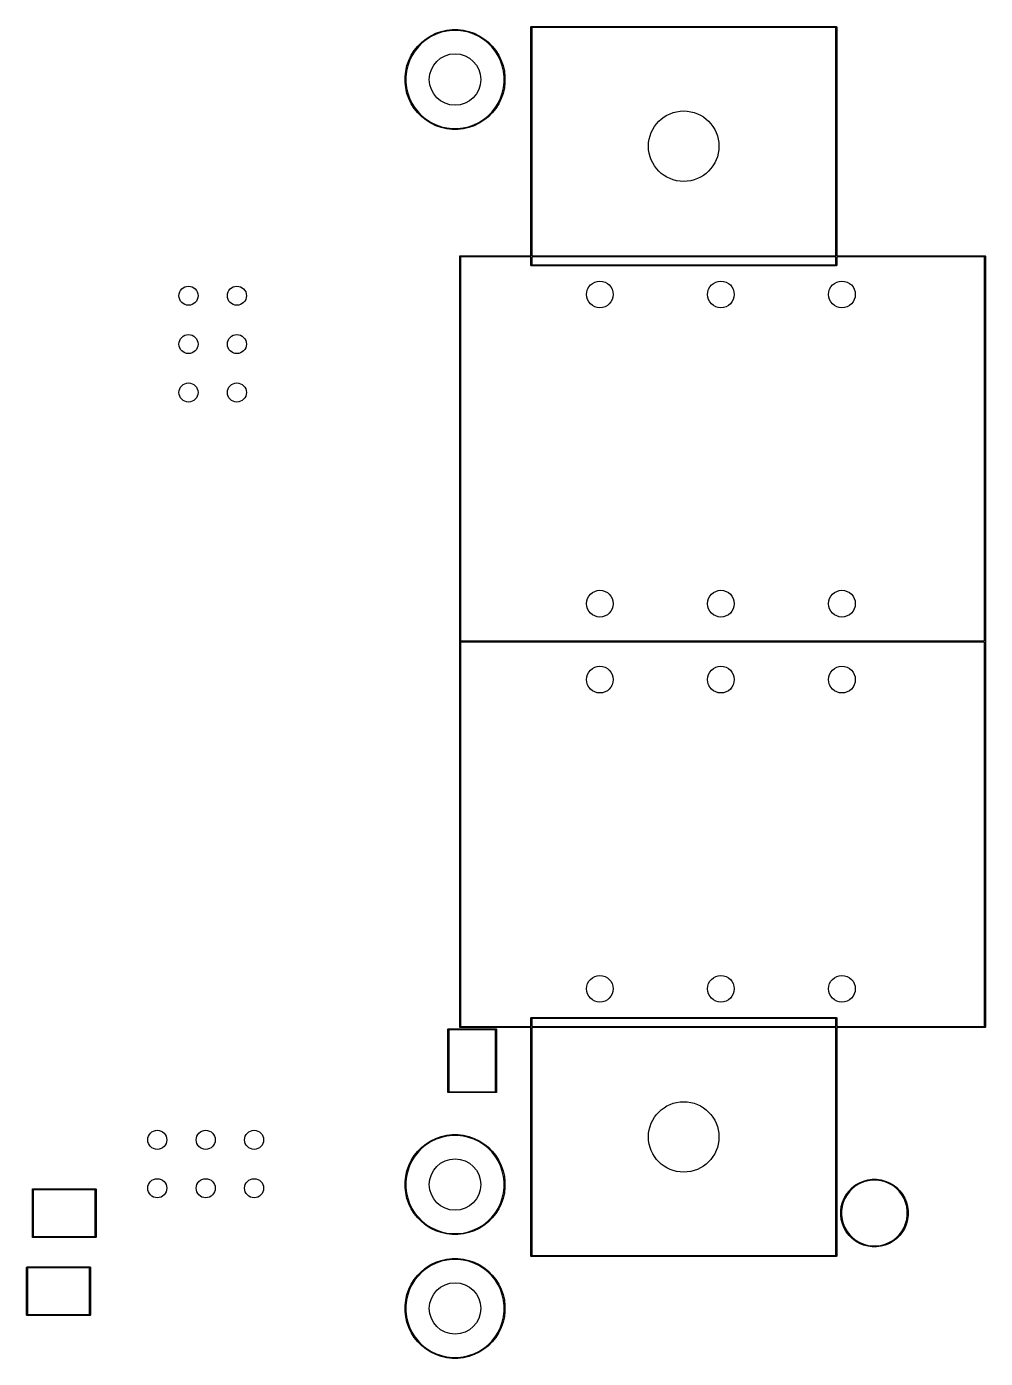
# Model space of a CAD drawing. Header units: inches. Extents: x 0.56 to 7.71, y -5.14 to -0.64.
# Drawn here: x 5.729 to 7.71, y -5.143 to -2.391 of the extents above; entities that cross this region are included whole.
import ezdxf

# ---------------------------------------------------------------- set-up
doc = ezdxf.new("R2010")
doc.units = ezdxf.units.IN
doc.header["$MEASUREMENT"] = 0
doc.layers.add('BLACK', color=250, linetype='CONTINUOUS')

msp = doc.modelspace()

# ---------------------------------------------------------------- linework, layer by layer
at = {"layer": 'BLACK', "linetype": 'CONTINUOUS'}
for p, q in [((6.7707, -2.3914), (6.7713, -2.3908)), ((6.7707, -2.3917), (6.7707, -2.3914)), ((6.7707, -2.8644), (6.7707, -2.3917)), ((6.7713, -2.3908), (6.7717, -2.3907)), ((6.7717, -2.3907), (7.4016, -2.3907)), ((6.7726, -2.3927), (6.7726, -2.8644)), ((7.4006, -2.3927), (6.7726, -2.3927)), ((7.4006, -2.8644), (7.4006, -2.3927)), ((7.4016, -2.3907), (7.402, -2.3908)), ((7.402, -2.3908), (7.4025, -2.3914)), ((7.4025, -2.3914), (7.4026, -2.3917)), ((7.4026, -2.3917), (7.4026, -2.8644)), ((6.5453, -2.4229), (6.5544, -2.4157)), ((6.5554, -2.4172), (6.5465, -2.4243)), ((6.5544, -2.4157), (6.5642, -2.4095)), ((6.5651, -2.4111), (6.5554, -2.4172)), ((6.5642, -2.4095), (6.5746, -2.4045)), ((6.5753, -2.4062), (6.5651, -2.4111)), ((6.5746, -2.4045), (6.5856, -2.4007)), ((6.5861, -2.4024), (6.5753, -2.4062)), ((6.5856, -2.4007), (6.5969, -2.3981)), ((6.5972, -2.3999), (6.5861, -2.4024)), ((6.5969, -2.3981), (6.6084, -2.3968)), ((6.6085, -2.3986), (6.5972, -2.3999)), ((6.6084, -2.3968), (6.62, -2.3968)), ((6.6199, -2.3986), (6.6085, -2.3986)), ((6.6312, -2.3999), (6.6199, -2.3986)), ((6.62, -2.3968), (6.6315, -2.3981)), ((6.6423, -2.4024), (6.6312, -2.3999)), ((6.6315, -2.3981), (6.6428, -2.4007)), ((6.653, -2.4062), (6.6423, -2.4024)), ((6.6428, -2.4007), (6.6537, -2.4045)), ((6.6633, -2.4111), (6.653, -2.4062)), ((6.6537, -2.4045), (6.6642, -2.4095)), ((6.6729, -2.4172), (6.6633, -2.4111)), ((6.6642, -2.4095), (6.674, -2.4157)), ((6.6818, -2.4243), (6.6729, -2.4172)), ((6.674, -2.4157), (6.683, -2.4229)), ((6.5237, -2.45), (6.5299, -2.4402)), ((6.5314, -2.4412), (6.5253, -2.4509)), ((6.5299, -2.4402), (6.5371, -2.4311)), ((6.5385, -2.4323), (6.5314, -2.4412)), ((6.5371, -2.4311), (6.5453, -2.4229)), ((6.5465, -2.4243), (6.5385, -2.4323)), ((6.6899, -2.4323), (6.6818, -2.4243)), ((6.683, -2.4229), (6.6912, -2.4311)), ((6.697, -2.4412), (6.6899, -2.4323)), ((6.6912, -2.4311), (6.6985, -2.4402)), ((6.703, -2.4509), (6.697, -2.4412)), ((6.6985, -2.4402), (6.7046, -2.45)), ((6.5123, -2.4827), (6.5149, -2.4714)), ((6.5166, -2.4719), (6.5141, -2.483)), ((6.5149, -2.4714), (6.5187, -2.4605)), ((6.5204, -2.4611), (6.5166, -2.4719)), ((6.5187, -2.4605), (6.5237, -2.45)), ((6.5253, -2.4509), (6.5204, -2.4611)), ((6.708, -2.4611), (6.703, -2.4509)), ((6.7046, -2.45), (6.7097, -2.4605)), ((6.7117, -2.4719), (6.708, -2.4611)), ((6.7097, -2.4605), (6.7135, -2.4714)), ((6.7143, -2.483), (6.7117, -2.4719)), ((6.7135, -2.4714), (6.7161, -2.4827)), ((6.511, -2.4942), (6.5123, -2.4827)), ((6.511, -2.4943), (6.511, -2.4942)), ((6.511, -2.5058), (6.511, -2.4943)), ((6.5141, -2.483), (6.5128, -2.4943)), ((6.5128, -2.4943), (6.5128, -2.5057)), ((6.7156, -2.4943), (6.7143, -2.483)), ((6.7156, -2.5057), (6.7156, -2.4943)), ((6.7161, -2.4827), (6.7174, -2.4942)), ((6.7174, -2.4942), (6.7174, -2.5058)), ((6.5123, -2.5173), (6.511, -2.5058)), ((6.5149, -2.5286), (6.5123, -2.5173)), ((6.5128, -2.5057), (6.5141, -2.517)), ((6.5141, -2.517), (6.5166, -2.5281)), ((6.5187, -2.5395), (6.5149, -2.5286)), ((6.5166, -2.5281), (6.5204, -2.5389)), ((6.708, -2.5389), (6.7117, -2.5281)), ((6.7135, -2.5286), (6.7097, -2.5395)), ((6.7117, -2.5281), (6.7143, -2.517)), ((6.7161, -2.5173), (6.7135, -2.5286)), ((6.7143, -2.517), (6.7156, -2.5057)), ((6.7174, -2.5058), (6.7161, -2.5173)), ((6.5237, -2.55), (6.5187, -2.5395)), ((6.5204, -2.5389), (6.5253, -2.5491)), ((6.5299, -2.5598), (6.5237, -2.55)), ((6.5253, -2.5491), (6.5314, -2.5588)), ((6.5314, -2.5588), (6.5385, -2.5677)), ((6.6899, -2.5677), (6.697, -2.5588)), ((6.697, -2.5588), (6.703, -2.5491)), ((6.7046, -2.55), (6.6985, -2.5598)), ((6.703, -2.5491), (6.708, -2.5389)), ((6.7097, -2.5395), (6.7046, -2.55)), ((6.5371, -2.5689), (6.5299, -2.5598)), ((6.5453, -2.5771), (6.5371, -2.5689)), ((6.5385, -2.5677), (6.5465, -2.5757)), ((6.5544, -2.5843), (6.5453, -2.5771)), ((6.5465, -2.5757), (6.5554, -2.5828)), ((6.5642, -2.5905), (6.5544, -2.5843)), ((6.5554, -2.5828), (6.5651, -2.5889)), ((6.6633, -2.5889), (6.6729, -2.5828)), ((6.674, -2.5843), (6.6642, -2.5905)), ((6.6729, -2.5828), (6.6818, -2.5757)), ((6.683, -2.5771), (6.674, -2.5843)), ((6.6818, -2.5757), (6.6899, -2.5677)), ((6.6912, -2.5689), (6.683, -2.5771)), ((6.6985, -2.5598), (6.6912, -2.5689)), ((6.5746, -2.5955), (6.5642, -2.5905)), ((6.5651, -2.5889), (6.5753, -2.5938)), ((6.5856, -2.5993), (6.5746, -2.5955)), ((6.5753, -2.5938), (6.5861, -2.5976)), ((6.5969, -2.6019), (6.5856, -2.5993)), ((6.5861, -2.5976), (6.5972, -2.6001)), ((6.6084, -2.6032), (6.5969, -2.6019)), ((6.5972, -2.6001), (6.6085, -2.6014)), ((6.62, -2.6032), (6.6084, -2.6032)), ((6.6085, -2.6014), (6.6199, -2.6014)), ((6.6199, -2.6014), (6.6312, -2.6001)), ((6.6315, -2.6019), (6.62, -2.6032)), ((6.6312, -2.6001), (6.6423, -2.5976)), ((6.6428, -2.5993), (6.6315, -2.6019)), ((6.6423, -2.5976), (6.653, -2.5938)), ((6.6537, -2.5955), (6.6428, -2.5993)), ((6.653, -2.5938), (6.6633, -2.5889)), ((6.6642, -2.5905), (6.6537, -2.5955)), ((6.6238, -2.8654), (6.6239, -2.865)), ((6.6238, -3.6612), (6.6238, -2.8654)), ((6.6239, -2.865), (6.6244, -2.8644)), ((6.6244, -2.8644), (6.6248, -2.8644)), ((6.6248, -2.8644), (6.7707, -2.8644)), ((6.7707, -2.8663), (6.6258, -2.8663)), ((6.6258, -2.8663), (6.6258, -3.6602)), ((6.7707, -2.8839), (6.7707, -2.8663)), ((6.7707, -2.8842), (6.7707, -2.8839)), ((6.7713, -2.8848), (6.7707, -2.8842)), ((6.7717, -2.8848), (6.7713, -2.8848)), ((7.4016, -2.8848), (6.7717, -2.8848)), ((6.7726, -2.8644), (7.4006, -2.8644)), ((6.7726, -2.8663), (6.7726, -2.8829)), ((7.4006, -2.8663), (6.7726, -2.8663)), ((6.7726, -2.8829), (7.4006, -2.8829)), ((7.4006, -2.8829), (7.4006, -2.8663)), ((7.402, -2.8848), (7.4016, -2.8848)), ((7.4025, -2.8842), (7.402, -2.8848)), ((7.4026, -2.8839), (7.4025, -2.8842)), ((7.4026, -2.8644), (7.7087, -2.8644)), ((7.4026, -2.8663), (7.4026, -2.8839)), ((7.7077, -2.8663), (7.4026, -2.8663)), ((7.7077, -3.6602), (7.7077, -2.8663)), ((7.7087, -2.8644), (7.709, -2.8644)), ((7.709, -2.8644), (7.7096, -2.865)), ((7.7096, -2.865), (7.7096, -2.8654)), ((7.7096, -2.8654), (7.7096, -3.6612)), ((6.6238, -4.4577), (6.6238, -3.6612)), ((6.6258, -3.6602), (7.7077, -3.6602)), ((6.6258, -3.6628), (6.6258, -4.4567)), ((7.7077, -3.6628), (6.6258, -3.6628)), ((7.7077, -4.4567), (7.7077, -3.6628)), ((7.7096, -3.6612), (7.7096, -4.4577)), ((6.6239, -4.4581), (6.6238, -4.4577)), ((6.6258, -4.4567), (6.7707, -4.4567)), ((6.7707, -4.4386), (6.7713, -4.4381)), ((6.7707, -4.439), (6.7707, -4.4386)), ((6.7707, -4.4567), (6.7707, -4.439)), ((6.7713, -4.4381), (6.7717, -4.438)), ((6.7717, -4.438), (7.4016, -4.438)), ((6.7726, -4.44), (6.7726, -4.4567)), ((7.4006, -4.44), (6.7726, -4.44)), ((6.7726, -4.4567), (7.4006, -4.4567)), ((7.4006, -4.4567), (7.4006, -4.44)), ((7.4016, -4.438), (7.402, -4.4381)), ((7.402, -4.4381), (7.4025, -4.4386)), ((7.4025, -4.4386), (7.4026, -4.439)), ((7.4026, -4.439), (7.4026, -4.4567)), ((7.4026, -4.4567), (7.7077, -4.4567)), ((7.7096, -4.4577), (7.7096, -4.4581)), ((6.5994, -4.4626), (6.5995, -4.4622)), ((6.5994, -4.5925), (6.5994, -4.4626)), ((6.5995, -4.4622), (6.6, -4.4617)), ((6.6, -4.4617), (6.6004, -4.4616)), ((6.6004, -4.4616), (6.6988, -4.4616)), ((6.6014, -4.4636), (6.6014, -4.5915)), ((6.6978, -4.4636), (6.6014, -4.4636)), ((6.6244, -4.4586), (6.6239, -4.4581)), ((6.6248, -4.4587), (6.6244, -4.4586)), ((6.7707, -4.4587), (6.6248, -4.4587)), ((6.6978, -4.5915), (6.6978, -4.4636)), ((6.6988, -4.4616), (6.6992, -4.4617)), ((6.6992, -4.4617), (6.6997, -4.4622)), ((6.6997, -4.4622), (6.6998, -4.4626)), ((6.6998, -4.4626), (6.6998, -4.5925)), ((6.7707, -4.9311), (6.7707, -4.4587)), ((6.7726, -4.4587), (6.7726, -4.9301)), ((7.4006, -4.4587), (6.7726, -4.4587)), ((7.4006, -4.9301), (7.4006, -4.4587)), ((7.7087, -4.4587), (7.4026, -4.4587)), ((7.4026, -4.4587), (7.4026, -4.9311)), ((7.709, -4.4586), (7.7087, -4.4587)), ((7.7096, -4.4581), (7.709, -4.4586)), ((6.5995, -4.5929), (6.5994, -4.5925)), ((6.6, -4.5934), (6.5995, -4.5929)), ((6.6004, -4.5935), (6.6, -4.5934)), ((6.6988, -4.5935), (6.6004, -4.5935)), ((6.6014, -4.5915), (6.6978, -4.5915)), ((6.6992, -4.5934), (6.6988, -4.5935)), ((6.6997, -4.5929), (6.6992, -4.5934)), ((6.6998, -4.5925), (6.6997, -4.5929)), ((6.5453, -4.7064), (6.5544, -4.6992)), ((6.5554, -4.7007), (6.5465, -4.7078)), ((6.5544, -4.6992), (6.5642, -4.693)), ((6.5651, -4.6946), (6.5554, -4.7007)), ((6.5642, -4.693), (6.5746, -4.688)), ((6.5753, -4.6897), (6.5651, -4.6946)), ((6.5746, -4.688), (6.5856, -4.6842)), ((6.5861, -4.6859), (6.5753, -4.6897)), ((6.5856, -4.6842), (6.5969, -4.6816)), ((6.5972, -4.6834), (6.5861, -4.6859)), ((6.5969, -4.6816), (6.6084, -4.6803)), ((6.6085, -4.6821), (6.5972, -4.6834)), ((6.6084, -4.6803), (6.62, -4.6803)), ((6.6199, -4.6821), (6.6085, -4.6821)), ((6.6312, -4.6834), (6.6199, -4.6821)), ((6.62, -4.6803), (6.6315, -4.6816)), ((6.6423, -4.6859), (6.6312, -4.6834)), ((6.6315, -4.6816), (6.6428, -4.6842)), ((6.653, -4.6897), (6.6423, -4.6859)), ((6.6428, -4.6842), (6.6537, -4.688)), ((6.6633, -4.6946), (6.653, -4.6897)), ((6.6537, -4.688), (6.6642, -4.693)), ((6.6729, -4.7007), (6.6633, -4.6946)), ((6.6642, -4.693), (6.674, -4.6992)), ((6.6818, -4.7078), (6.6729, -4.7007)), ((6.674, -4.6992), (6.683, -4.7064)), ((6.5237, -4.7335), (6.5299, -4.7237)), ((6.5314, -4.7247), (6.5253, -4.7343)), ((6.5299, -4.7237), (6.5371, -4.7146)), ((6.5385, -4.7158), (6.5314, -4.7247)), ((6.5371, -4.7146), (6.5453, -4.7064)), ((6.5465, -4.7078), (6.5385, -4.7158)), ((6.6899, -4.7158), (6.6818, -4.7078)), ((6.683, -4.7064), (6.6912, -4.7146)), ((6.697, -4.7247), (6.6899, -4.7158)), ((6.6912, -4.7146), (6.6985, -4.7237)), ((6.703, -4.7343), (6.697, -4.7247)), ((6.6985, -4.7237), (6.7046, -4.7335)), ((6.5123, -4.7662), (6.5149, -4.7549)), ((6.5166, -4.7554), (6.5141, -4.7665)), ((6.5149, -4.7549), (6.5187, -4.7439)), ((6.5204, -4.7446), (6.5166, -4.7554)), ((6.5187, -4.7439), (6.5237, -4.7335)), ((6.5253, -4.7343), (6.5204, -4.7446)), ((6.708, -4.7446), (6.703, -4.7343)), ((6.7046, -4.7335), (6.7097, -4.7439)), ((6.7117, -4.7554), (6.708, -4.7446)), ((6.7097, -4.7439), (6.7135, -4.7549)), ((6.7143, -4.7665), (6.7117, -4.7554)), ((6.7135, -4.7549), (6.7161, -4.7662)), ((6.511, -4.7777), (6.5123, -4.7662)), ((6.511, -4.7778), (6.511, -4.7777)), ((6.511, -4.7893), (6.511, -4.7778)), ((6.5141, -4.7665), (6.5128, -4.7778)), ((6.5128, -4.7778), (6.5128, -4.7892)), ((6.7156, -4.7778), (6.7143, -4.7665)), ((6.7156, -4.7892), (6.7156, -4.7778)), ((6.7161, -4.7662), (6.7174, -4.7777)), ((6.7174, -4.7777), (6.7174, -4.7893)), ((7.4345, -4.7898), (7.4417, -4.7842)), ((7.4427, -4.7857), (7.4357, -4.7911)), ((7.4417, -4.7842), (7.4496, -4.7796)), ((7.4504, -4.7813), (7.4427, -4.7857)), ((7.4496, -4.7796), (7.4581, -4.7761)), ((7.4587, -4.7779), (7.4504, -4.7813)), ((7.4581, -4.7761), (7.4669, -4.7738)), ((7.4673, -4.7755), (7.4587, -4.7779)), ((7.4669, -4.7738), (7.476, -4.7726)), ((7.4761, -4.7744), (7.4673, -4.7755)), ((7.476, -4.7726), (7.4851, -4.7726)), ((7.485, -4.7744), (7.4761, -4.7744)), ((7.4938, -4.7755), (7.485, -4.7744)), ((7.4851, -4.7726), (7.4942, -4.7738)), ((7.5024, -4.7779), (7.4938, -4.7755)), ((7.4942, -4.7738), (7.503, -4.7761)), ((7.5106, -4.7813), (7.5024, -4.7779)), ((7.503, -4.7761), (7.5114, -4.7796)), ((7.5183, -4.7857), (7.5106, -4.7813)), ((7.5114, -4.7796), (7.5194, -4.7842)), ((7.5254, -4.7911), (7.5183, -4.7857)), ((7.5194, -4.7842), (7.5266, -4.7898)), ((5.7411, -4.7933), (5.7412, -4.7929)), ((5.7411, -4.8917), (5.7411, -4.7933)), ((5.7412, -4.7929), (5.7417, -4.7924)), ((5.7417, -4.7924), (5.7421, -4.7923)), ((5.7421, -4.7923), (5.872, -4.7923)), ((5.7431, -4.7943), (5.7431, -4.8907)), ((5.8711, -4.7943), (5.7431, -4.7943)), ((5.8711, -4.8907), (5.8711, -4.7943)), ((5.872, -4.7923), (5.8724, -4.7924)), ((5.8724, -4.7924), (5.873, -4.7929)), ((5.873, -4.7929), (5.873, -4.7933)), ((5.873, -4.7933), (5.873, -4.8917)), ((6.5123, -4.8008), (6.511, -4.7893)), ((6.5149, -4.8121), (6.5123, -4.8008)), ((6.5128, -4.7892), (6.5141, -4.8005)), ((6.5141, -4.8005), (6.5166, -4.8116)), ((6.5187, -4.823), (6.5149, -4.8121)), ((6.5166, -4.8116), (6.5204, -4.8223)), ((6.708, -4.8223), (6.7117, -4.8116)), ((6.7135, -4.8121), (6.7097, -4.823)), ((6.7117, -4.8116), (6.7143, -4.8005)), ((6.7161, -4.8008), (6.7135, -4.8121)), ((6.7143, -4.8005), (6.7156, -4.7892)), ((6.7174, -4.7893), (6.7161, -4.8008)), ((7.4144, -4.8198), (7.4179, -4.8114)), ((7.4195, -4.8122), (7.4161, -4.8204)), ((7.4179, -4.8114), (7.4224, -4.8035)), ((7.4239, -4.8045), (7.4195, -4.8122)), ((7.4224, -4.8035), (7.428, -4.7962)), ((7.4294, -4.7974), (7.4239, -4.8045)), ((7.428, -4.7962), (7.4345, -4.7898)), ((7.4357, -4.7911), (7.4294, -4.7974)), ((7.5317, -4.7974), (7.5254, -4.7911)), ((7.5266, -4.7898), (7.5331, -4.7962)), ((7.5371, -4.8045), (7.5317, -4.7974)), ((7.5331, -4.7962), (7.5386, -4.8035)), ((7.5416, -4.8122), (7.5371, -4.8045)), ((7.5386, -4.8035), (7.5432, -4.8114)), ((7.545, -4.8204), (7.5416, -4.8122)), ((7.5432, -4.8114), (7.5467, -4.8198)), ((6.5237, -4.8335), (6.5187, -4.823)), ((6.5204, -4.8223), (6.5253, -4.8326)), ((6.5299, -4.8433), (6.5237, -4.8335)), ((6.5253, -4.8326), (6.5314, -4.8422)), ((6.5314, -4.8422), (6.5385, -4.8511)), ((6.6899, -4.8511), (6.697, -4.8422)), ((6.697, -4.8422), (6.703, -4.8326)), ((6.7046, -4.8335), (6.6985, -4.8433)), ((6.703, -4.8326), (6.708, -4.8223)), ((6.7097, -4.823), (6.7046, -4.8335)), ((7.4108, -4.8377), (7.412, -4.8287)), ((7.4108, -4.8378), (7.4108, -4.8377)), ((7.4108, -4.8469), (7.4108, -4.8378)), ((7.412, -4.8287), (7.4144, -4.8198)), ((7.4138, -4.829), (7.4126, -4.8378)), ((7.4126, -4.8378), (7.4126, -4.8467)), ((7.4161, -4.8204), (7.4138, -4.829)), ((7.5473, -4.829), (7.545, -4.8204)), ((7.5467, -4.8198), (7.5491, -4.8287)), ((7.5484, -4.8378), (7.5473, -4.829)), ((7.5484, -4.8467), (7.5484, -4.8378)), ((7.5491, -4.8287), (7.5503, -4.8377)), ((7.5503, -4.8377), (7.5503, -4.8469)), ((6.5371, -4.8523), (6.5299, -4.8433)), ((6.5453, -4.8605), (6.5371, -4.8523)), ((6.5385, -4.8511), (6.5465, -4.8592)), ((6.5544, -4.8677), (6.5453, -4.8605)), ((6.5465, -4.8592), (6.5554, -4.8663)), ((6.5642, -4.8739), (6.5544, -4.8677)), ((6.5554, -4.8663), (6.5651, -4.8723)), ((6.6633, -4.8723), (6.6729, -4.8663)), ((6.674, -4.8677), (6.6642, -4.8739)), ((6.6729, -4.8663), (6.6818, -4.8592)), ((6.683, -4.8605), (6.674, -4.8677)), ((6.6818, -4.8592), (6.6899, -4.8511)), ((6.6912, -4.8523), (6.683, -4.8605)), ((6.6985, -4.8433), (6.6912, -4.8523)), ((7.412, -4.8559), (7.4108, -4.8469)), ((7.4144, -4.8648), (7.412, -4.8559)), ((7.4126, -4.8467), (7.4138, -4.8556)), ((7.4138, -4.8556), (7.4161, -4.8642)), ((7.4179, -4.8732), (7.4144, -4.8648)), ((7.4161, -4.8642), (7.4195, -4.8724)), ((7.5416, -4.8724), (7.545, -4.8642)), ((7.5467, -4.8648), (7.5432, -4.8732)), ((7.545, -4.8642), (7.5473, -4.8556)), ((7.5491, -4.8559), (7.5467, -4.8648)), ((7.5473, -4.8556), (7.5484, -4.8467)), ((7.5503, -4.8469), (7.5491, -4.8559)), ((5.7412, -4.8921), (5.7411, -4.8917)), ((5.7417, -4.8926), (5.7412, -4.8921)), ((5.7421, -4.8927), (5.7417, -4.8926)), ((5.872, -4.8927), (5.7421, -4.8927)), ((5.7431, -4.8907), (5.8711, -4.8907)), ((5.8724, -4.8926), (5.872, -4.8927)), ((5.873, -4.8921), (5.8724, -4.8926)), ((5.873, -4.8917), (5.873, -4.8921)), ((6.5746, -4.8789), (6.5642, -4.8739)), ((6.5651, -4.8723), (6.5753, -4.8773)), ((6.5856, -4.8828), (6.5746, -4.8789)), ((6.5753, -4.8773), (6.5861, -4.881)), ((6.5969, -4.8854), (6.5856, -4.8828)), ((6.5861, -4.881), (6.5972, -4.8836)), ((6.6084, -4.8866), (6.5969, -4.8854)), ((6.5972, -4.8836), (6.6085, -4.8848)), ((6.62, -4.8866), (6.6084, -4.8866)), ((6.6085, -4.8848), (6.6199, -4.8848)), ((6.6199, -4.8848), (6.6312, -4.8836)), ((6.6315, -4.8854), (6.62, -4.8866)), ((6.6312, -4.8836), (6.6423, -4.881)), ((6.6428, -4.8828), (6.6315, -4.8854)), ((6.6423, -4.881), (6.653, -4.8773)), ((6.6537, -4.8789), (6.6428, -4.8828)), ((6.653, -4.8773), (6.6633, -4.8723)), ((6.6642, -4.8739), (6.6537, -4.8789)), ((7.4224, -4.8811), (7.4179, -4.8732)), ((7.4195, -4.8724), (7.4239, -4.8801)), ((7.428, -4.8884), (7.4224, -4.8811)), ((7.4239, -4.8801), (7.4294, -4.8872)), ((7.4345, -4.8948), (7.428, -4.8884)), ((7.4294, -4.8872), (7.4357, -4.8935)), ((7.4417, -4.9004), (7.4345, -4.8948)), ((7.4357, -4.8935), (7.4427, -4.8989)), ((7.5183, -4.8989), (7.5254, -4.8935)), ((7.5266, -4.8948), (7.5194, -4.9004)), ((7.5254, -4.8935), (7.5317, -4.8872)), ((7.5331, -4.8884), (7.5266, -4.8948)), ((7.5317, -4.8872), (7.5371, -4.8801)), ((7.5386, -4.8811), (7.5331, -4.8884)), ((7.5371, -4.8801), (7.5416, -4.8724)), ((7.5432, -4.8732), (7.5386, -4.8811)), ((7.4496, -4.905), (7.4417, -4.9004)), ((7.4427, -4.8989), (7.4504, -4.9033)), ((7.4581, -4.9085), (7.4496, -4.905)), ((7.4504, -4.9033), (7.4587, -4.9067)), ((7.4669, -4.9108), (7.4581, -4.9085)), ((7.4587, -4.9067), (7.4673, -4.909)), ((7.476, -4.912), (7.4669, -4.9108)), ((7.4673, -4.909), (7.4761, -4.9102)), ((7.4851, -4.912), (7.476, -4.912)), ((7.4761, -4.9102), (7.485, -4.9102)), ((7.485, -4.9102), (7.4938, -4.909)), ((7.4942, -4.9108), (7.4851, -4.912)), ((7.4938, -4.909), (7.5024, -4.9067)), ((7.503, -4.9085), (7.4942, -4.9108)), ((7.5024, -4.9067), (7.5106, -4.9033)), ((7.5114, -4.905), (7.503, -4.9085)), ((7.5106, -4.9033), (7.5183, -4.8989)), ((7.5194, -4.9004), (7.5114, -4.905)), ((6.5544, -4.9551), (6.5642, -4.9489)), ((6.5651, -4.9505), (6.5554, -4.9566)), ((6.5642, -4.9489), (6.5746, -4.9439)), ((6.5753, -4.9456), (6.5651, -4.9505)), ((6.5746, -4.9439), (6.5856, -4.9401)), ((6.5861, -4.9418), (6.5753, -4.9456)), ((6.5856, -4.9401), (6.5969, -4.9375)), ((6.5972, -4.9393), (6.5861, -4.9418)), ((6.5969, -4.9375), (6.6084, -4.9362)), ((6.6085, -4.938), (6.5972, -4.9393)), ((6.6084, -4.9362), (6.62, -4.9362)), ((6.6199, -4.938), (6.6085, -4.938)), ((6.6312, -4.9393), (6.6199, -4.938)), ((6.62, -4.9362), (6.6315, -4.9375)), ((6.6423, -4.9418), (6.6312, -4.9393)), ((6.6315, -4.9375), (6.6428, -4.9401)), ((6.653, -4.9456), (6.6423, -4.9418)), ((6.6428, -4.9401), (6.6537, -4.9439)), ((6.6633, -4.9505), (6.653, -4.9456)), ((6.6537, -4.9439), (6.6642, -4.9489)), ((6.6729, -4.9566), (6.6633, -4.9505)), ((6.6642, -4.9489), (6.674, -4.9551)), ((6.7707, -4.9315), (6.7707, -4.9311)), ((6.7713, -4.932), (6.7707, -4.9315)), ((6.7717, -4.9321), (6.7713, -4.932)), ((7.4016, -4.9321), (6.7717, -4.9321)), ((6.7726, -4.9301), (7.4006, -4.9301)), ((7.402, -4.932), (7.4016, -4.9321)), ((7.4025, -4.9315), (7.402, -4.932)), ((7.4026, -4.9311), (7.4025, -4.9315)), ((5.7293, -4.9547), (5.7294, -4.9543)), ((5.7293, -5.0531), (5.7293, -4.9547)), ((5.7294, -4.9543), (5.7299, -4.9538)), ((5.7299, -4.9538), (5.7303, -4.9537)), ((5.7303, -4.9537), (5.8602, -4.9537)), ((5.7313, -4.9557), (5.7313, -5.0522)), ((5.8593, -4.9557), (5.7313, -4.9557)), ((5.8593, -5.0522), (5.8593, -4.9557)), ((5.8602, -4.9537), (5.8606, -4.9538)), ((5.8606, -4.9538), (5.8611, -4.9543)), ((5.8611, -4.9543), (5.8612, -4.9547)), ((5.8612, -4.9547), (5.8612, -5.0531)), ((6.5237, -4.9894), (6.5299, -4.9796)), ((6.5314, -4.9806), (6.5253, -4.9903)), ((6.5299, -4.9796), (6.5371, -4.9705)), ((6.5385, -4.9717), (6.5314, -4.9806)), ((6.5371, -4.9705), (6.5453, -4.9623)), ((6.5465, -4.9637), (6.5385, -4.9717)), ((6.5453, -4.9623), (6.5544, -4.9551)), ((6.5554, -4.9566), (6.5465, -4.9637)), ((6.6818, -4.9637), (6.6729, -4.9566)), ((6.674, -4.9551), (6.683, -4.9623)), ((6.6899, -4.9717), (6.6818, -4.9637)), ((6.683, -4.9623), (6.6912, -4.9705)), ((6.697, -4.9806), (6.6899, -4.9717)), ((6.6912, -4.9705), (6.6985, -4.9796)), ((6.703, -4.9903), (6.697, -4.9806)), ((6.6985, -4.9796), (6.7046, -4.9894)), ((6.5149, -5.0108), (6.5187, -4.9998)), ((6.5204, -5.0005), (6.5166, -5.0113)), ((6.5187, -4.9998), (6.5237, -4.9894)), ((6.5253, -4.9903), (6.5204, -5.0005)), ((6.708, -5.0005), (6.703, -4.9903)), ((6.7046, -4.9894), (6.7097, -4.9998)), ((6.7117, -5.0113), (6.708, -5.0005)), ((6.7097, -4.9998), (6.7135, -5.0108)), ((6.511, -5.0336), (6.5123, -5.0221)), ((6.511, -5.0337), (6.511, -5.0336)), ((6.511, -5.0452), (6.511, -5.0337)), ((6.5123, -5.0221), (6.5149, -5.0108)), ((6.5141, -5.0224), (6.5128, -5.0337)), ((6.5128, -5.0337), (6.5128, -5.0451)), ((6.5166, -5.0113), (6.5141, -5.0224)), ((6.7143, -5.0224), (6.7117, -5.0113)), ((6.7135, -5.0108), (6.7161, -5.0221)), ((6.7156, -5.0337), (6.7143, -5.0224)), ((6.7156, -5.0451), (6.7156, -5.0337)), ((6.7161, -5.0221), (6.7174, -5.0336)), ((6.7174, -5.0336), (6.7174, -5.0452)), ((5.7294, -5.0535), (5.7293, -5.0531)), ((5.7299, -5.0541), (5.7294, -5.0535)), ((5.7303, -5.0541), (5.7299, -5.0541)), ((5.8602, -5.0541), (5.7303, -5.0541)), ((5.7313, -5.0522), (5.8593, -5.0522)), ((5.8606, -5.0541), (5.8602, -5.0541)), ((5.8611, -5.0535), (5.8606, -5.0541)), ((5.8612, -5.0531), (5.8611, -5.0535)), ((6.5123, -5.0567), (6.511, -5.0452)), ((6.5149, -5.068), (6.5123, -5.0567)), ((6.5128, -5.0451), (6.5141, -5.0564)), ((6.5141, -5.0564), (6.5166, -5.0675)), ((6.7117, -5.0675), (6.7143, -5.0564)), ((6.7161, -5.0567), (6.7135, -5.068)), ((6.7143, -5.0564), (6.7156, -5.0451)), ((6.7174, -5.0452), (6.7161, -5.0567)), ((6.5187, -5.0789), (6.5149, -5.068)), ((6.5166, -5.0675), (6.5204, -5.0782)), ((6.5237, -5.0894), (6.5187, -5.0789)), ((6.5204, -5.0782), (6.5253, -5.0885)), ((6.5299, -5.0992), (6.5237, -5.0894)), ((6.5253, -5.0885), (6.5314, -5.0981)), ((6.697, -5.0981), (6.703, -5.0885)), ((6.7046, -5.0894), (6.6985, -5.0992)), ((6.703, -5.0885), (6.708, -5.0782)), ((6.7097, -5.0789), (6.7046, -5.0894)), ((6.708, -5.0782), (6.7117, -5.0675)), ((6.7135, -5.068), (6.7097, -5.0789)), ((6.5371, -5.1082), (6.5299, -5.0992)), ((6.5314, -5.0981), (6.5385, -5.107)), ((6.5453, -5.1164), (6.5371, -5.1082)), ((6.5385, -5.107), (6.5465, -5.1151)), ((6.5544, -5.1237), (6.5453, -5.1164)), ((6.5465, -5.1151), (6.5554, -5.1222)), ((6.6729, -5.1222), (6.6818, -5.1151)), ((6.683, -5.1164), (6.674, -5.1237)), ((6.6818, -5.1151), (6.6899, -5.107)), ((6.6912, -5.1082), (6.683, -5.1164)), ((6.6899, -5.107), (6.697, -5.0981)), ((6.6985, -5.0992), (6.6912, -5.1082)), ((6.5642, -5.1298), (6.5544, -5.1237)), ((6.5554, -5.1222), (6.5651, -5.1282)), ((6.5746, -5.1348), (6.5642, -5.1298)), ((6.5651, -5.1282), (6.5753, -5.1332)), ((6.5856, -5.1387), (6.5746, -5.1348)), ((6.5753, -5.1332), (6.5861, -5.1369)), ((6.5969, -5.1413), (6.5856, -5.1387)), ((6.5861, -5.1369), (6.5972, -5.1395)), ((6.6084, -5.1426), (6.5969, -5.1413)), ((6.5972, -5.1395), (6.6085, -5.1407)), ((6.62, -5.1426), (6.6084, -5.1426)), ((6.6085, -5.1407), (6.6199, -5.1407)), ((6.6199, -5.1407), (6.6312, -5.1395)), ((6.6315, -5.1413), (6.62, -5.1426)), ((6.6312, -5.1395), (6.6423, -5.1369)), ((6.6428, -5.1387), (6.6315, -5.1413)), ((6.6423, -5.1369), (6.653, -5.1332)), ((6.6537, -5.1348), (6.6428, -5.1387)), ((6.653, -5.1332), (6.6633, -5.1282)), ((6.6642, -5.1298), (6.6537, -5.1348)), ((6.6633, -5.1282), (6.6729, -5.1222)), ((6.674, -5.1237), (6.6642, -5.1298))]:
    msp.add_line(p, q, dxfattribs=at)
at = {"layer": 'BLACK'}
for centre, radius in [((6.6142, -2.5), 0.0531), ((6.6142, -2.5), 0.0531), ((7.0866, -2.6378), 0.0728), ((7.0866, -2.6378), 0.0728), ((6.9134, -2.9441), 0.0276), ((6.9134, -2.9441), 0.0276), ((7.1634, -2.9441), 0.0276), ((7.1634, -2.9441), 0.0276), ((7.4134, -2.9441), 0.0276), ((7.4134, -2.9441), 0.0276), ((6.0636, -2.9467), 0.0197), ((6.0636, -2.9467), 0.0197), ((6.1636, -2.9467), 0.0197), ((6.1636, -2.9467), 0.0197), ((6.0636, -3.0467), 0.0197), ((6.0636, -3.0467), 0.0197), ((6.1636, -3.0467), 0.0197), ((6.1636, -3.0467), 0.0197), ((6.0636, -3.1467), 0.0197), ((6.0636, -3.1467), 0.0197), ((6.1636, -3.1467), 0.0197), ((6.1636, -3.1467), 0.0197), ((6.9134, -3.5831), 0.0276), ((6.9134, -3.5831), 0.0276), ((7.1634, -3.5831), 0.0276), ((7.1634, -3.5831), 0.0276), ((7.4134, -3.5831), 0.0276), ((7.4134, -3.5831), 0.0276), ((6.9134, -3.74), 0.0276), ((6.9134, -3.74), 0.0276), ((7.1634, -3.74), 0.0276), ((7.1634, -3.74), 0.0276), ((7.4134, -3.74), 0.0276), ((7.4134, -3.74), 0.0276), ((6.9134, -4.3789), 0.0276), ((6.9134, -4.3789), 0.0276), ((7.1634, -4.3789), 0.0276), ((7.1634, -4.3789), 0.0276), ((7.4134, -4.3789), 0.0276), ((7.4134, -4.3789), 0.0276), ((7.0866, -4.685), 0.0728), ((7.0866, -4.685), 0.0728), ((5.9992, -4.691), 0.0197), ((5.9992, -4.691), 0.0197), ((6.0992, -4.691), 0.0197), ((6.0992, -4.691), 0.0197), ((6.1992, -4.691), 0.0197), ((6.1992, -4.691), 0.0197), ((6.6142, -4.7835), 0.0531), ((6.6142, -4.7835), 0.0531), ((5.9992, -4.791), 0.0197), ((5.9992, -4.791), 0.0197), ((6.0992, -4.791), 0.0197), ((6.0992, -4.791), 0.0197), ((6.1992, -4.791), 0.0197), ((6.1992, -4.791), 0.0197), ((6.6142, -5.0394), 0.0531), ((6.6142, -5.0394), 0.0531)]:
    msp.add_circle(centre, radius, dxfattribs=at)

doc.saveas('drawing.dxf')
